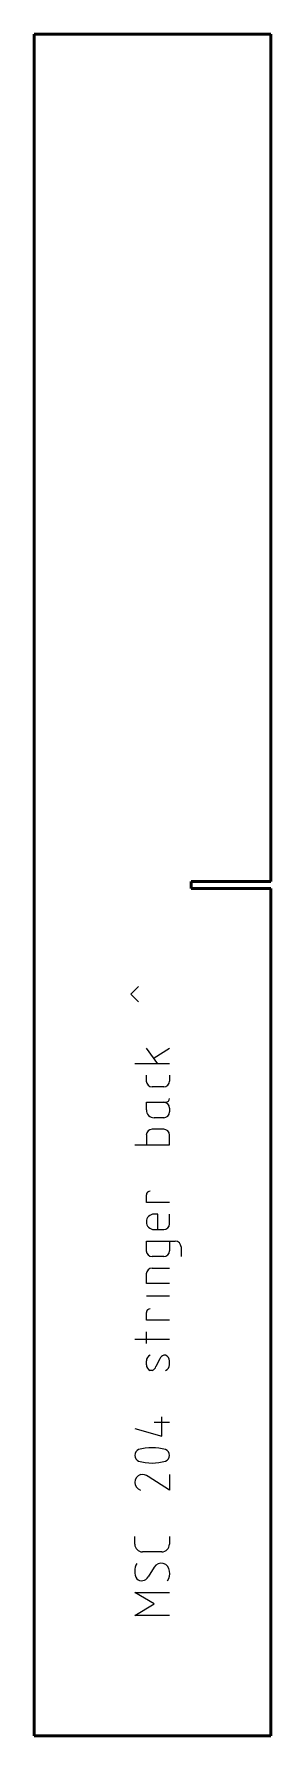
# Model space of a CAD drawing. Header units: millimetres. Extents: x 0 to 68, y 0 to 490.
import ezdxf

# ---------------------------------------------------------------- set-up
doc = ezdxf.new("R2010")
doc.units = ezdxf.units.MM
doc.layers.add('IV_MARK_SURFACE', color=2, linetype='Continuous', lineweight=25)
doc.layers.add('IV_OUTER_PROFILE', color=7, linetype='Continuous', lineweight=50)

msp = doc.modelspace()

# ---------------------------------------------------------------- linework, layer by layer
at = {"layer": 'IV_MARK_SURFACE'}
for p, q in [((27.88, 213.56), (30.1, 215.78)), ((30.1, 211.34), (27.88, 213.56)), ((35.66, 193.56), (32.33, 198.01)), ((34.55, 195.23), (38.99, 198.01)), ((35.66, 193.56), (28.99, 193.56)), ((38.99, 193.56), (35.66, 193.56)), ((32.33, 188.56), (32.33, 190.23)), ((37.33, 186.89), (33.99, 186.89)), ((38.99, 190.23), (38.99, 188.56)), ((32.33, 182.45), (37.33, 182.45)), ((32.33, 180.23), (32.33, 182.45)), ((37.33, 182.45), (37.88, 182.45)), ((37.33, 178.01), (34.55, 178.01)), ((38.99, 180.78), (38.99, 179.67)), ((32.33, 173.01), (32.33, 170.23)), ((37.33, 174.67), (33.99, 174.67)), ((38.99, 170.23), (38.99, 173.01)), ((28.99, 170.23), (32.33, 170.23)), ((32.33, 170.23), (38.99, 170.23)), ((32.33, 153.56), (32.33, 155.78)), ((38.99, 153.56), (32.33, 153.56)), ((35.66, 150.23), (34.55, 150.23)), ((35.66, 145.78), (35.66, 150.23)), ((38.99, 147.45), (38.99, 150.23)), ((32.33, 142.45), (38.99, 142.45)), ((32.33, 139.67), (32.33, 142.45)), ((34.55, 145.78), (35.66, 145.78)), ((35.66, 145.78), (37.33, 145.78)), ((38.99, 142.45), (38.99, 139.67)), ((38.99, 142.45), (40.66, 142.45)), ((37.33, 138.01), (33.99, 138.01)), ((42.33, 140.78), (42.33, 138.01)), ((32.33, 130.23), (32.33, 133.01)), ((33.99, 134.67), (38.99, 134.67)), ((38.99, 130.23), (32.33, 130.23)), ((38.99, 126.62), (32.33, 126.62)), ((32.33, 119.67), (32.33, 121.89)), ((38.99, 119.67), (32.33, 119.67)), ((32.33, 114.12), (28.99, 114.12)), ((32.33, 114.12), (32.33, 116.34)), ((38.99, 114.12), (32.33, 114.12)), ((32.33, 113.01), (32.33, 114.12)), ((32.33, 106.89), (32.33, 108.01)), ((36.22, 108.56), (35.1, 106.34)), ((37.88, 109.67), (37.33, 109.67)), ((38.99, 106.89), (38.99, 108.01)), ((33.99, 105.23), (33.44, 105.23)), ((28.99, 88.56), (36.77, 86.34)), ((36.77, 90.23), (34.55, 90.23)), ((36.77, 90.23), (36.77, 91.89)), ((38.99, 90.23), (36.77, 90.23)), ((36.77, 86.34), (36.77, 90.23)), ((38.99, 70.78), (32.88, 74.67)), ((38.99, 75.23), (38.99, 70.78)), ((28.99, 55.23), (28.99, 57.45)), ((38.99, 57.45), (38.99, 55.23)), ((36.77, 53.01), (31.22, 53.01)), ((34.55, 48.56), (32.88, 45.78)), ((34.55, 38.01), (28.99, 41.34)), ((28.99, 41.34), (38.99, 41.34)), ((28.99, 34.67), (34.55, 38.01)), ((38.99, 34.67), (28.99, 34.67))]:
    msp.add_line(p, q, dxfattribs=at)
for centre, radius, start, end in [((33.99, 188.56), 1.67, 180, 270), ((37.33, 188.56), 1.67, 270, 360), ((37.33, 180.78), 1.67, 360, 90), ((37.88, 183.56), 1.11, 270, 0), ((34.55, 180.23), 2.22, 180, 270), ((37.33, 179.67), 1.67, 270, 360), ((33.99, 173.01), 1.67, 90, 180), ((37.33, 173.01), 1.67, 360, 90), ((33.44, 155.78), 1.11, 90, 180), ((34.55, 148.01), 2.22, 90, 270), ((37.33, 147.45), 1.67, 270, 0), ((40.66, 140.78), 1.67, 0, 90), ((33.99, 139.67), 1.67, 180, 270), ((37.33, 139.67), 1.67, 270, 360), ((33.99, 133.01), 1.67, 90, 180), ((33.44, 121.89), 1.11, 90, 180), ((34.15, 107.99), 1.82, 112.9942, 179.6256), ((38.07, 107.82), 2, 111.8601, 158.1399), ((37.17, 107.99), 1.82, 0.3744, 67.0058), ((34.15, 106.91), 1.82, 180.3744, 247.0058), ((33.25, 107.08), 2, 291.8601, 338.1399), ((37.17, 106.91), 1.82, 292.9942, 359.6256), ((30.79, 80.78), 1.8, 112.4119, 247.5881), ((33.99, 69.01), 13.99, 73.8661, 106.1339), ((33.99, 92.56), 13.99, 253.8661, 286.1339), ((37.17, 80.78), 1.81, 293.0373, 66.9627), ((31.31, 73.01), 2.32, 106.4047, 253.5953), ((31.09, 72.24), 3.02, 53.6911, 98.2364), ((31.22, 55.23), 2.22, 180, 270), ((36.77, 55.23), 2.22, 270, 0), ((33.68, 47.45), 4.69, 151.7153, 208.2847), ((36.61, 47.35), 2.39, 2.3685, 149.559), ((30.98, 46.91), 2.21, 229.6263, 329.2984), ((35.32, 46.74), 3.74, 326.4174, 10.9627)]:
    msp.add_arc(centre, radius, start, end, dxfattribs=at)
at = {"layer": 'IV_OUTER_PROFILE'}
for p, q in [((68.2, 490), (0, 490)), ((0, 490), (0, 0)), ((68.2, 490), (68.2, 246.05)), ((45.2, 243.95), (45.2, 246.05)), ((45.2, 246.05), (68.2, 246.05)), ((68.2, 243.95), (45.2, 243.95)), ((68.2, 243.95), (68.2, 0)), ((68.2, 0), (0, 0))]:
    msp.add_line(p, q, dxfattribs=at)

doc.saveas('drawing.dxf')
